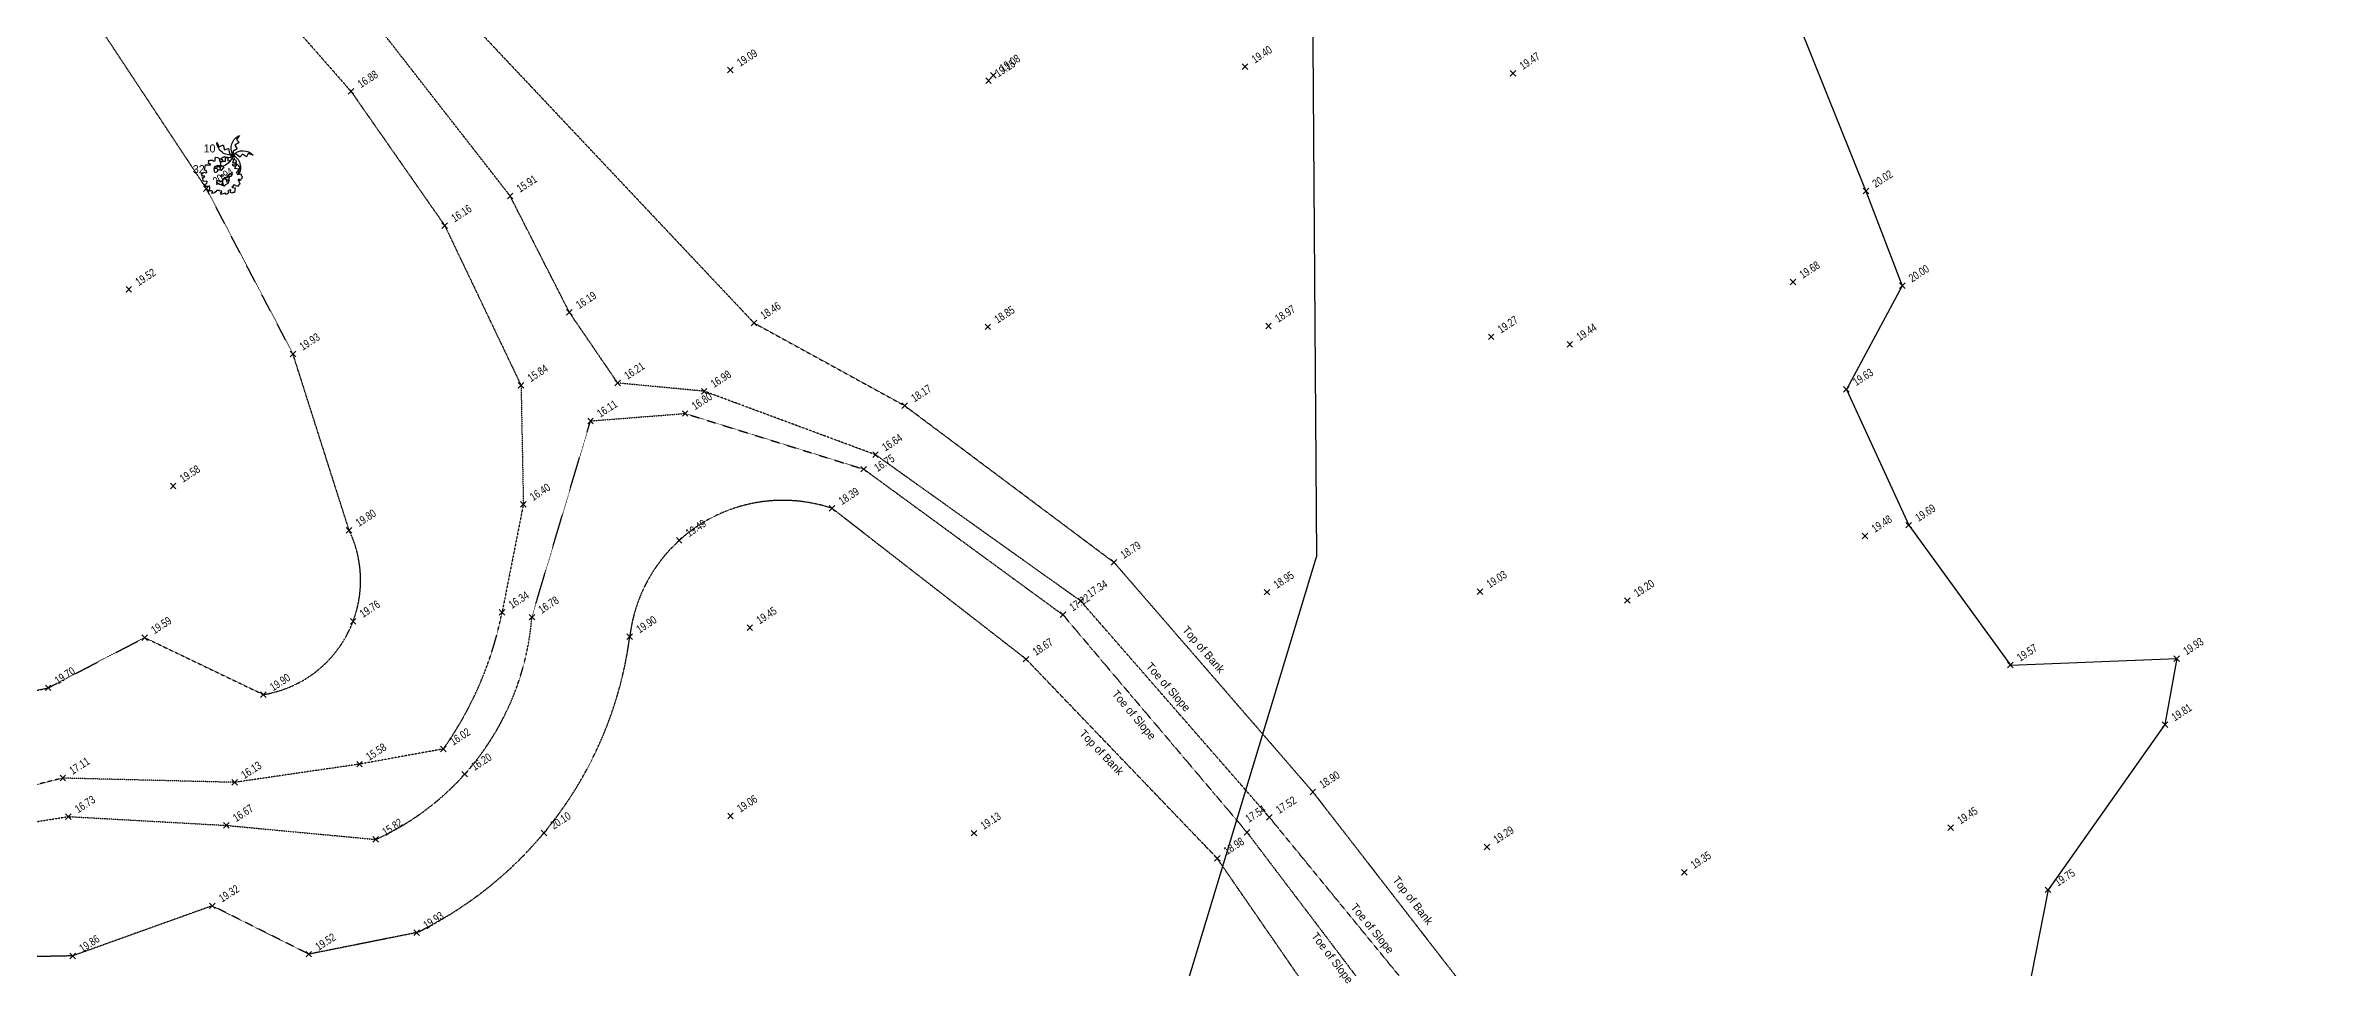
# Model space of a CAD drawing. Header units: inches. Extents: x -625442 to 34963, y -27993 to 66986.
# Drawn here: x -457358 to -451923, y 33706 to 35919 of the extents above; entities that cross this region are included whole.
import ezdxf
from ezdxf.enums import TextEntityAlignment as Align

# ---------------------------------------------------------------- set-up
doc = ezdxf.new("R2010")
doc.units = ezdxf.units.IN
doc.header["$LTSCALE"] = 0.5
doc.header["$MEASUREMENT"] = 0
doc.linetypes.add('DASHED2', pattern=[0.375, 0.25, -0.125])
doc.linetypes.add('DIVIDE2', pattern=[0.625, 0.25, -0.125, 0, -0.125, 0, -0.125])
for name, color, linetype in [('FENCE', 7, 'FEN_LINE'), ('SPOT ELEVATION TEXT', 252, 'Continuous'), ('TEXT', 7, 'Continuous'), ('TOE OF SLOPE', 36, 'DIVIDE2'), ('TOP OF BANK', 252, 'DASHED2'), ('TREE LINE', 73, 'Continuous'), ('Trees-Anno', 43, 'Continuous'), ('TreesMARK', 46, 'Continuous')]:
    doc.layers.add(name, color=color, linetype=linetype)
doc.styles.add('BLDG', font='IC-Romans.shx', dxfattribs={"width": 0.8})
doc.styles.get("Standard").update_dxf_attribs({"font": 'Arial.ttf'})
doc.styles.add('TXT', font='IC-Romans.shx')
doc.linetypes.add('FEN_LINE', pattern='A,0.5,-0.2,[" X ",Standard,S=0.1,R=0,X=-0.1,Y=-0.05],-0.25', length=0.95)

# ---------------------------------------------------------------- blocks, each defined once
blk = doc.blocks.new('SPT10')
at = {"color": 0, "linetype": 'Continuous'}
for p, q in [((-0.35, -0.35), (0.35, 0.35)), ((0.35, -0.35), (-0.35, 0.35))]:
    blk.add_line(p, q, dxfattribs=at)
blk = doc.blocks.new('TREE11')
at = {"linetype": 'Continuous'}
for p, q in [((-0.134, 0.178), (-0.184, 0.176)), ((-0.156, 0.177), (-0.179, 0.211)), ((-0.132, 0.24), (-0.134, 0.178)), ((-0.134, 0.178), (-0.103, 0.129)), ((-0.094, 0.242), (-0.047, 0.184)), ((-0.034, 0.247), (-0.058, 0.14)), ((0.006, -0.194), (-0.03, -0.231)), ((0.008, -0.119), (0.006, -0.244)), ((0.008, -0.167), (0.027, -0.23)), ((0.027, -0.23), (0.058, -0.256)), ((0.065, -0.059), (0.113, -0.104)), ((0.096, -0.089), (0.115, -0.156)), ((0.113, -0.104), (0.17, -0.108)), ((0.115, -0.156), (0.157, -0.173)), ((0.141, -0.107), (0.163, -0.133))]:
    blk.add_line(p, q, dxfattribs=at)
for points in [[(-0.04, 0.357), (-0.015, 0.344), (0.008, 0.351), (0.028, 0.361), (0.015, 0.389), (-0.027, 0.402), (-0.019, 0.434), (0.006, 0.451), (0.063, 0.474), (0.102, 0.449), (0.138, 0.447), (0.147, 0.41), (0.136, 0.393), (0.141, 0.378), (0.17, 0.37), (0.196, 0.378), (0.22, 0.391), (0.243, 0.415), (0.313, 0.402), (0.339, 0.381), (0.35, 0.351), (0.344, 0.329), (0.34, 0.28), (0.289, 0.282), (0.248, 0.275), (0.265, 0.252), (0.293, 0.244), (0.328, 0.244), (0.361, 0.265), (0.39, 0.275), (0.412, 0.246), (0.437, 0.224), (0.433, 0.195), (0.446, 0.154), (0.413, 0.148), (0.388, 0.092), (0.354, 0.079), (0.368, 0.058), (0.388, 0.027), (0.422, 0.031), (0.457, 0.043), (0.483, 0.016), (0.474, 0.001), (0.503, -0.026), (0.494, -0.071), (0.476, -0.084), (0.45, -0.136), (0.429, -0.087), (0.398, -0.104), (0.399, -0.119), (0.44, -0.196), (0.432, -0.226), (0.411, -0.238), (0.409, -0.268), (0.363, -0.268), (0.329, -0.255), (0.315, -0.23), (0.28, -0.238), (0.276, -0.273), (0.246, -0.282), (0.266, -0.303), (0.327, -0.315), (0.32, -0.365), (0.306, -0.423), (0.28, -0.423), (0.248, -0.44), (0.207, -0.421), (0.216, -0.36), (0.179, -0.362), (0.166, -0.381), (0.14, -0.4), (0.162, -0.419), (0.138, -0.464), (0.091, -0.464), (0.072, -0.441), (0.001, -0.467), (-0.033, -0.467), (-0.028, -0.422), (-0.003, -0.413), (-0.014, -0.379), (-0.063, -0.389), (-0.062, -0.374), (-0.141, -0.37), (-0.149, -0.404), (-0.177, -0.406), (-0.18, -0.435), (-0.24, -0.45), (-0.26, -0.42), (-0.236, -0.405), (-0.254, -0.38), (-0.315, -0.38), (-0.303, -0.291), (-0.316, -0.259), (-0.349, -0.272), (-0.418, -0.27), (-0.422, -0.212), (-0.383, -0.196), (-0.372, -0.151), (-0.384, -0.142), (-0.455, -0.151), (-0.484, -0.125), (-0.473, -0.106), (-0.49, -0.053), (-0.458, -0.053), (-0.439, -0.033), (-0.432, -0.017), (-0.493, -0.016), (-0.518, 0.028), (-0.497, 0.053), (-0.45, 0.082), (-0.409, 0.069), (-0.382, 0.08), (-0.388, 0.119), (-0.437, 0.131), (-0.412, 0.266), (-0.287, 0.27), (-0.282, 0.283), (-0.337, 0.3), (-0.331, 0.357), (-0.341, 0.379), (-0.305, 0.383), (-0.238, 0.387), (-0.216, 0.358), (-0.176, 0.368), (-0.17, 0.404), (-0.164, 0.459), (-0.113, 0.45), (-0.059, 0.418), (-0.073, 0.387)], [(-0.118, 0.258), (-0.067, 0.236), (-0.022, 0.249), (0.027, 0.23), (0.047, 0.196), (0.015, 0.181), (-0.022, 0.128), (-0.087, 0.145), (-0.114, 0.117), (-0.121, 0.09), (-0.174, 0.064), (-0.194, 0.1), (-0.201, 0.17), (-0.18, 0.224), (-0.136, 0.243)], [(0.014, -0.114), (0.079, -0.044), (0.118, -0.048), (0.163, 0.008), (0.206, 0.048), (0.241, 0.034), (0.227, -0.023), (0.185, -0.025), (0.166, -0.07), (0.171, -0.149), (0.145, -0.196), (0.088, -0.232), (0.048, -0.263), (-0.004, -0.237), (-0.053, -0.224), (-0.108, -0.207), (-0.126, -0.167), (-0.115, -0.115), (-0.029, -0.154)]]:
    blk.add_lwpolyline(points, close=True, dxfattribs=at)
blk.add_circle((0, 0), 0.0248, dxfattribs=at)
blk = doc.blocks.new('TR_PALM')
at = {"flags": 128}
blk.add_lwpolyline([(0, 0, -0.423359), (0.213, -0.004), (0.161, 0.014), (0.143, -0.022), (0.101, 0.009), (0.074, -0.024), (0.035, 0.008), (0, 0.001, -0.425081), (0.059, -0.206), (0.064, -0.148), (0.021, -0.143), (0.04, -0.091), (-0.001, -0.08), (0.016, -0.032), (0.001, 0, -0.432562), (-0.179, -0.119), (-0.124, -0.106), (-0.129, -0.064), (-0.075, -0.066), (-0.075, -0.022), (-0.024, -0.026), (0, 0, -0.439984), (-0.168, 0.13), (-0.142, 0.082), (-0.101, 0.103), (-0.088, 0.051), (-0.045, 0.066), (-0.035, 0.015), (-0.001, 0.001, -0.429715), (0.069, 0.202), (0.037, 0.16), (0.064, 0.129), (0.021, 0.1), (0.046, 0.063), (0.003, 0.038), (-0.001, 0.001)], format="xyb", dxfattribs=at)
blk = doc.blocks.new('TREE9')
at = {"xscale": 2.399999904, "yscale": 2.399999904, "zscale": 2.399999904}
blk.add_blockref('TR_PALM', (-0.001, -0.001), dxfattribs=at)

msp = doc.modelspace()

# ---------------------------------------------------------------- linework, layer by layer
at = {"layer": 'FENCE'}
for p in [(-454327.72816, 37421.5945), (-454731.53135, 33297.2079)]:
    msp.add_line(p, (-454308.18229, 34691.9132), dxfattribs=at)
at = {"layer": 'TOE OF SLOPE'}
for points in [[(-457030.02076, 36269.88762), (-456624.70658, 35808.29825), (-456399.96133, 35486.40379), (-456216.91878, 35103.08154), (-456211.33599, 34817.86233), (-456262.45305, 34559.10121, -0.1053924813), (-456403.07623, 34231.1183), (-456604.4849, 34194.60883), (-456904.14602, 34150.88367), (-457316.24795, 34161.09796), (-457799.59558, 34041.14377), (-458262.26339, 33978.62407), (-458486.28269, 33858.67479), (-458733.49402, 33349.77384), (-458982.08398, 32757.01794), (-459249.92637, 32282.00732), (-459628.31912, 31488.73918), (-459992.89845, 30813.49179), (-459927.18247, 30845.66053)], [(-459927.18247, 30845.66053), (-459586.72259, 31461.86903), (-459168.05423, 32251.07793), (-458932.09133, 32735.54665), (-458687.41315, 33322.53168), (-458405.64803, 33762.03083), (-458257.28703, 33910.36966), (-457788.41879, 33991.42096), (-457302.93051, 34068.87954), (-456923.84988, 34047.62343), (-456565.73975, 34013.98147, 0.2737642393), (-456190.95867, 34547.23375), (-456050.27915, 35017.9434), (-455823.09613, 35035.76952), (-455394.65077, 34902.22698), (-454916.80917, 34552.87563), (-454475.09165, 34030.80662), (-454091.65168, 33524.97988), (-453721.6326, 33006.52942), (-453376.28769, 32578.464)]]:
    msp.add_lwpolyline(points, format="xyb", dxfattribs=at)
msp.add_lwpolyline([(-453321.86614, 32605.83483), (-453661.31865, 33045.1242), (-454022.5125, 33579.73374), (-454421.43217, 34067.13401), (-454874.37815, 34586.07469), (-455366.5235, 34936.73082), (-455777.50031, 35089.08333), (-455984.98723, 35108.8428), (-456100.76989, 35278.25967), (-456243.04846, 35557.48061), (-456554.76097, 35957.38258)], dxfattribs=at)
at = {"layer": 'TOP OF BANK'}
for points in [[(-459781.06814, 31591.50751), (-459396.73438, 32303.05454), (-459156.95684, 32822.75628), (-458867.89712, 33417.12071), (-458656.00011, 33943.78394), (-458269.58684, 34169.92372), (-457852.20729, 34269.02262), (-457351.51152, 34377.61752), (-457120.09703, 34498.25224), (-456835.15346, 34361.58784, 0.5020543308), (-456629.41592, 34755.76651), (-456764.12226, 35178.57194), (-456971.78602, 35575.20639), (-457343.06698, 36136.52075, -0.1251289823)], [(-453465.75694, 32519.36882), (-453818.90311, 32954.46675), (-454185.69056, 33445.77731), (-454546.65162, 33968.56922), (-455005.16152, 34446.42405), (-455470.58687, 34808.00322, 0.4769606943), (-455956.12949, 34500.16149, -0.251803665), (-456467.10027, 33790.44751)]]:
    msp.add_lwpolyline(points, format="xyb", dxfattribs=at)
for points in [[(-456470.02823, 36114.20339), (-455658.28989, 35253.11098), (-455296.67903, 35054.70003), (-454794.44457, 34678.80867), (-454317.23467, 34127.90182), (-453930.87423, 33629.78006), (-453557.32206, 33112.47878), (-453232.11382, 32620.60424)], [(-456467.10027, 33790.44751), (-456726.1177, 33738.77652), (-456957.67218, 33854.76028), (-457292.64251, 33734.68778), (-457742.67696, 33725.34869), (-458263.2381, 33618.1027), (-458545.25183, 33210.95181), (-458804.71128, 32676.88328), (-459054.48915, 32183.85431), (-459458.15715, 31396.02055)]]:
    msp.add_lwpolyline(points, dxfattribs=at)
at = {"layer": 'TREE LINE'}
msp.add_lwpolyline([(-453216.57089, 36132.667), (-452990.43269, 35569.21519), (-452903.21643, 35342.23623), (-453037.25822, 35093.59395), (-452887.66144, 34767.89942), (-452643.70721, 34432.34687), (-452244.69477, 34447.90914), (-452272.92463, 34289.43621), (-452553.22952, 33893.05736), (-452633.61025, 33482.91386), (-452654.83008, 33087.88213), (-452720.17488, 32754.39521), (-453158.57659, 32671.54507), (-452230.10774, 32174.69001), (-451939.23403, 31983.67149), (-451923.21481, 31552.4549), (-452299.33398, 31442.59741), (-452591.6128, 31220.57616), (-452826.55554, 31071.44045), (-452467.67613, 30588.28975), (-452223.87327, 30200.95328), (-451998.18065, 29587.80053), (-451952.68818, 28916.79704)], dxfattribs=at)

# ---------------------------------------------------------------- block references
at = {"layer": 'SPOT ELEVATION TEXT', "xscale": 19.2, "yscale": 19.2, "zscale": 19.2}
for p in [(-454479.74388, 35867.60927), (-455714.49831, 35859.55047), (-455095.4085, 35834.30856), (-455084.0706, 35846.6713), (-453836.89814, 35851.96155), (-456624.70658, 35808.29825), (-456971.78602, 35575.20639), (-456243.04846, 35557.48061), (-452990.43269, 35569.21519), (-456399.96133, 35486.40379), (-457157.85682, 35333.29329), (-453165.43172, 35350.91361), (-452903.21643, 35342.23623), (-456100.76989, 35278.25967), (-455658.28989, 35253.11098), (-455096.98457, 35243.62803), (-454423.69346, 35245.42418), (-453889.45943, 35219.70263), (-456764.12226, 35178.57194), (-453700.64911, 35201.67621), (-455984.98723, 35108.8428), (-456216.91878, 35103.08154), (-455777.50031, 35089.08333), (-455296.67903, 35054.70003), (-453037.25822, 35093.59395), (-456050.27915, 35017.9434), (-455823.09613, 35035.76952), (-455394.65077, 34902.22698), (-455366.5235, 34936.73082), (-457051.57368, 34861.7217), (-456211.33599, 34817.86233), (-455470.58687, 34808.00322), (-456629.41592, 34755.76651), (-455837.51501, 34731.18632), (-452992.42673, 34741.69508), (-452887.66144, 34767.89942), (-454794.44457, 34678.80867), (-454874.37815, 34586.07469), (-454427.16946, 34607.19126), (-453916.34598, 34608.66977), (-453562.44804, 34587.19998), (-456619.71253, 34537.46516), (-456262.45305, 34559.10121), (-456190.95867, 34547.23375), (-455667.99001, 34521.93105), (-454916.80917, 34552.87563), (-457120.09703, 34498.25224), (-455956.12949, 34500.16149), (-455005.16152, 34446.42405), (-452643.70721, 34432.34687), (-452244.69477, 34447.90914), (-457351.51152, 34377.61752), (-456835.15346, 34361.58784), (-452272.92463, 34289.43621), (-456604.4849, 34194.60883), (-456403.07623, 34231.1183), (-457316.24795, 34161.09796), (-456904.14602, 34150.88367), (-456351.98711, 34170.59849), (-454317.23467, 34127.90182), (-457302.93051, 34068.87954), (-456923.84988, 34047.62343), (-456161.95461, 34029.73293), (-455714.40862, 34070.27986), (-455130.26859, 34029.05162), (-454475.09165, 34030.80662), (-454421.43217, 34067.13401), (-452786.74061, 34041.9736), (-456565.73975, 34013.98147), (-454546.65162, 33968.56922), (-453899.62096, 33995.75248), (-453426.25834, 33934.9808), (-456957.67218, 33854.76028), (-452553.22952, 33893.05736), (-456467.10027, 33790.44751), (-457292.64251, 33734.68778), (-456726.1177, 33738.77652)]:
    msp.add_blockref('SPT10', p, dxfattribs=at)
at = {"layer": 'TreesMARK', "color": 46, "xscale": 96, "yscale": 96, "zscale": 96}
for name, p in [('TREE9', (-456908.23388, 35656.24701)), ('TREE11', (-456934.10207, 35606.57239))]:
    msp.add_blockref(name, p, dxfattribs=at)

# ---------------------------------------------------------------- texts
at = {"layer": 'SPOT ELEVATION TEXT', "style": 'BLDG', "width": 0.8}
for s, p in [('19.09', (-455669.38613, 35881.15028)), ('19.15', (-455050.29633, 35855.90838)), ('19.08', (-455038.95843, 35868.27111)), ('19.40', (-454434.6317, 35889.20908)), ('19.47', (-453791.78597, 35873.56136)), ('16.88', (-456579.5944, 35829.89806)), ('20.94', (-456926.67385, 35596.8062)), ('15.91', (-456197.93629, 35579.08042)), ('20.02', (-452945.32051, 35590.81501)), ('16.16', (-456354.84916, 35508.0036)), ('19.52', (-457112.74464, 35354.8931)), ('19.68', (-453120.31955, 35372.51342)), ('20.00', (-452858.10426, 35363.83604)), ('16.19', (-456055.65772, 35299.85948)), ('18.46', (-455613.17772, 35274.7108)), ('18.85', (-455051.8724, 35265.22784)), ('18.97', (-454378.58129, 35267.024)), ('19.93', (-456719.01008, 35200.17175)), ('19.27', (-453844.34725, 35241.30245)), ('19.44', (-453655.53693, 35223.27602)), ('15.84', (-456171.8066, 35124.68135)), ('16.21', (-455939.87505, 35130.44261)), ('16.98', (-455732.38813, 35110.68314)), ('19.63', (-452992.14604, 35115.19376)), ('16.11', (-456005.16698, 35039.54321)), ('16.80', (-455777.98395, 35057.36933)), ('18.17', (-455251.56685, 35076.29984)), ('16.64', (-455321.41133, 34958.33064)), ('19.58', (-457006.4615, 34883.32152)), ('16.75', (-455340.21056, 34909.04077)), ('16.40', (-456166.22381, 34839.46214)), ('18.39', (-455425.47469, 34829.60304)), ('19.80', (-456584.30374, 34777.36632)), ('19.48', (-452947.31455, 34763.29489)), ('19.69', (-452842.54926, 34789.49924)), ('19.49', (-455792.40284, 34752.78614)), ('18.79', (-454749.33239, 34700.40848)), ('17.34', (-454829.26597, 34607.6745)), ('18.95', (-454382.05728, 34628.79107)), ('19.03', (-453871.23381, 34630.26958)), ('19.20', (-453517.33587, 34608.79979)), ('19.76', (-456574.60036, 34559.06497)), ('16.34', (-456217.34088, 34580.70102)), ('16.78', (-456145.84649, 34568.83356)), ('19.45', (-455622.87784, 34543.53086)), ('17.22', (-454871.697, 34574.47544)), ('19.59', (-457074.98485, 34519.85206)), ('19.90', (-455911.01731, 34521.76131)), ('18.67', (-454960.04935, 34468.02386)), ('19.57', (-452598.59503, 34453.94669)), ('19.93', (-452199.5826, 34469.50895)), ('19.70', (-457306.39934, 34399.21733)), ('19.90', (-456790.04128, 34383.18765)), ('19.81', (-452227.81245, 34311.03603)), ('15.58', (-456559.37273, 34216.20864)), ('16.02', (-456357.96405, 34252.71811)), ('17.11', (-457271.13578, 34182.69777)), ('16.13', (-456859.03385, 34172.48348)), ('16.20', (-456306.87493, 34192.1983)), ('18.90', (-454272.12249, 34149.50163)), ('16.73', (-457257.81833, 34090.47936)), ('16.67', (-456878.73771, 34069.22325)), ('20.10', (-456116.84243, 34051.33274)), ('19.06', (-455669.29644, 34091.87968)), ('19.13', (-455085.15641, 34050.65143)), ('17.54', (-454449.45132, 34067.34761)), ('17.52', (-454376.31999, 34088.73383)), ('19.45', (-452741.62844, 34063.57342)), ('15.82', (-456520.62757, 34035.58129)), ('19.29', (-453854.50878, 34017.35229)), ('18.98', (-454501.53945, 33990.16903)), ('19.35', (-453381.14617, 33956.58061)), ('19.75', (-452508.11735, 33914.65717)), ('19.32', (-456912.56, 33876.36009)), ('19.93', (-456421.9881, 33812.04733)), ('19.86', (-457247.53033, 33756.28759)), ('19.52', (-456681.00552, 33760.37633))]:
    msp.add_text(s, height=19.2, rotation=33, dxfattribs=at).set_placement(p, align=Align.CENTER)
at = {"layer": 'TEXT', "char_height": 19.2, "attachment_point": 1, "style": 'TXT'}
for s, insert, rotation in [('Top of Bank', (-454617.32372, 34528.42957), 310.89996535), ('Toe of Slope', (-454704.56808, 34440.96851), 311.11536808), ('Toe of Slope', (-454786.0092, 34374.6504), 310.23423684), ('Top of Bank', (-454865.1236, 34279.5816), 313.81645975), ('Top of Bank', (-454111.99367, 33928.37426), 307.79839089), ('Toe of Slope', (-454212.9506, 33862.89638), 309.2990963), ('Toe of Slope', (-454306.68934, 33793.68513), 307.16380268)]:
    msp.add_mtext(s, dxfattribs=dict(at, insert=insert, rotation=rotation))
at = {"layer": 'Trees-Anno', "char_height": 19.2, "attachment_point": 9, "style": 'TXT'}
for s, insert in [('10', (-456950.0948, 35661.66491)), ('32', (-456975.96298, 35611.99029))]:
    msp.add_mtext(s, dxfattribs=dict(at, insert=insert))

doc.saveas('drawing.dxf')
